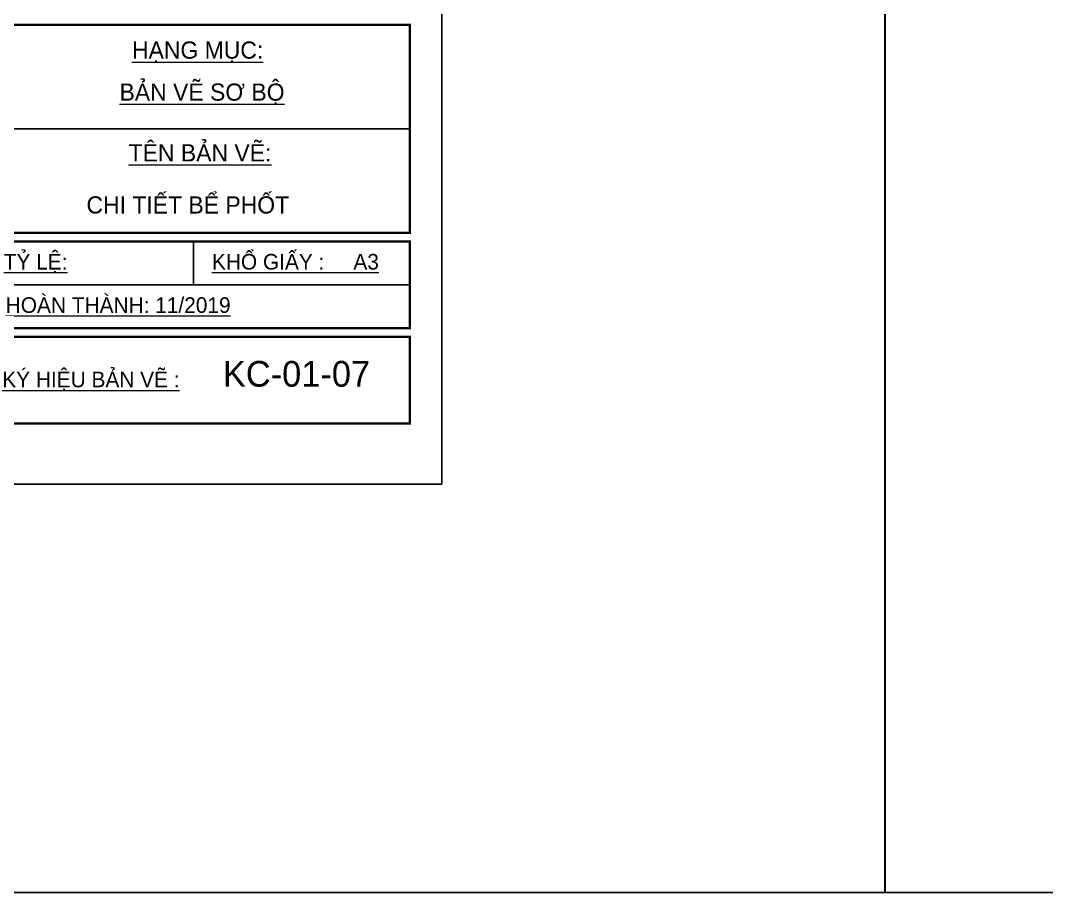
# Model space of a CAD drawing. Extents: x -1855204 to -1466800, y -1308584 to -996495.
# Drawn here: x -1563646 to -1551907, y -1090474 to -1080496 of the extents above; entities that cross this region are included whole.
import ezdxf
from ezdxf.enums import TextEntityAlignment as Align

# ---------------------------------------------------------------- set-up
doc = ezdxf.new("R2010")
doc.units = 0
doc.header["$LTSCALE"] = 150
doc.layers.get('Defpoints').update_dxf_attribs({"lineweight": 18})
for name, color, linetype, lineweight in [('05.Text', 253, 'Continuous', 18), ('11.Khung bo', 32, 'Continuous', 50), ('12.Khung', 36, 'Continuous', 25), ('KCVN-THAY', 7, 'Continuous', 25)]:
    doc.layers.add(name, color=color, linetype=linetype, lineweight=lineweight)
doc.styles.add('VnAvantH', font='')
doc.styles.get('VnAvantH').set_extended_font_data('.VnAvantH')

# ---------------------------------------------------------------- blocks, each defined once
blk = doc.blocks.new('*U4')
at = {"layer": 'KCVN-THAY', "color": 140}
blk.add_lwpolyline([(214871.76, 86966.68), (215381.8, 86966.68), (215381.8, 86579.68), (214871.76, 86579.68)], close=True, dxfattribs=at)
blk = doc.blocks.new('100')
at = {"layer": '11.Khung bo', "const_width": 26.7}
for points in [[(1896213, -943040), (1901213, -943040), (1901213, -940640), (1896213, -940640)], [(1896213, -944140), (1901213, -944140), (1901213, -943140), (1896213, -943140)], [(1896213, -945240), (1901213, -945240), (1901213, -944240), (1896213, -944240)]]:
    blk.add_lwpolyline(points, close=True, dxfattribs=at)
at = {"layer": '12.Khung'}
for p, q in [((1901213, -941840), (1896213, -941840)), ((1898713, -943640), (1898713, -943140)), ((1901213, -943640), (1896213, -943640))]:
    blk.add_line(p, q, dxfattribs=at)
at = {"layer": '12.Khung', "color": 1}
blk.add_lwpolyline([(1901579, -945940), (1901579, -916240), (1859580, -916240), (1859580, -945940)], close=True, dxfattribs=at)
at = {"layer": '05.Text', "style": 'VnAvantH'}
for s, height, p in [('%%Uh¹ng môc:', 198, (1898005, -941030)), ('%%Ub¶n vÏ s¬ bé', 198, (1897861, -941515)), ('%%Utªn b¶n vÏ:', 198, (1897966, -942216)), ('%%Utû lÖ:', 180, (1896525, -943464)), ('%%UKHæ GIÊY :     A3', 180, (1898928, -943464)), ('%%Uhoµn thµnh: 11/2019', 180, (1896548, -943964)), ('%%Uký hiÖu b¶n vÏ :', 180, (1896508, -944823))]:
    blk.add_text(s, height=height, dxfattribs=at).set_placement(p)

msp = doc.modelspace()

# ---------------------------------------------------------------- block references
at = {"layer": '05.Text', "xscale": 0.991454545641318, "yscale": 0.991454545641318, "zscale": 0.9914545456793755}
msp.add_blockref('100', (-3444155.9, -147944.3), dxfattribs=at)
at = {"layer": 'Defpoints', "xscale": 100, "yscale": 100, "zscale": 100}
for p in [(-23091934.6, -9748442.1), (-23040930.3, -9748442.1)]:
    msp.add_blockref('*U4', p, dxfattribs=at)

# ---------------------------------------------------------------- texts
at = {"layer": '05.Text', "color": 1, "style": 'VnAvantH'}
for s, height, p in [('chi tiÕt bÓ phèt', 196.306, (-1560572, -1082704.8)), ('KC-01-07', 294.46, (-1559645.3, -1084686.6))]:
    msp.add_text(s, height=height, dxfattribs=at).set_placement(p, align=Align.RIGHT)

doc.saveas('drawing.dxf')
